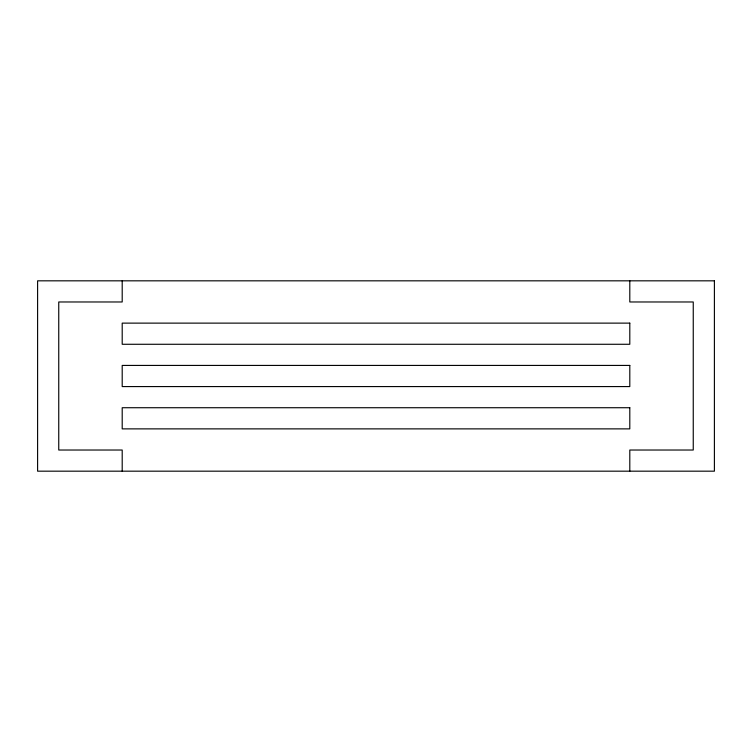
<?xml version="1.0" encoding="UTF-8"?>
<svg xmlns="http://www.w3.org/2000/svg" width="752" height="752" viewBox="0 0 752 752"><rect width="100%" height="100%" fill="white"/><g stroke="black" fill="none" stroke-linecap="round" stroke-linejoin="round"><path stroke-width="1.13" d="M629.8 280.825L629.8 301.975L693.25 301.975L693.25 450.025L629.8 450.025L629.8 471.175M122.2 280.825L122.2 301.975L58.75 301.975L58.75 450.025L122.2 450.025L122.2 471.175M714.4 280.825L37.6 280.825L37.6 471.175L714.4 471.175L714.4 280.825M629.8 323.125L122.2 323.125L122.2 344.275L629.8 344.275L629.8 323.125M629.8 365.425L122.2 365.425L122.2 386.575L629.8 386.575L629.8 365.425M629.8 407.725L122.2 407.725L122.2 428.875L629.8 428.875L629.8 407.725"/></g></svg>
